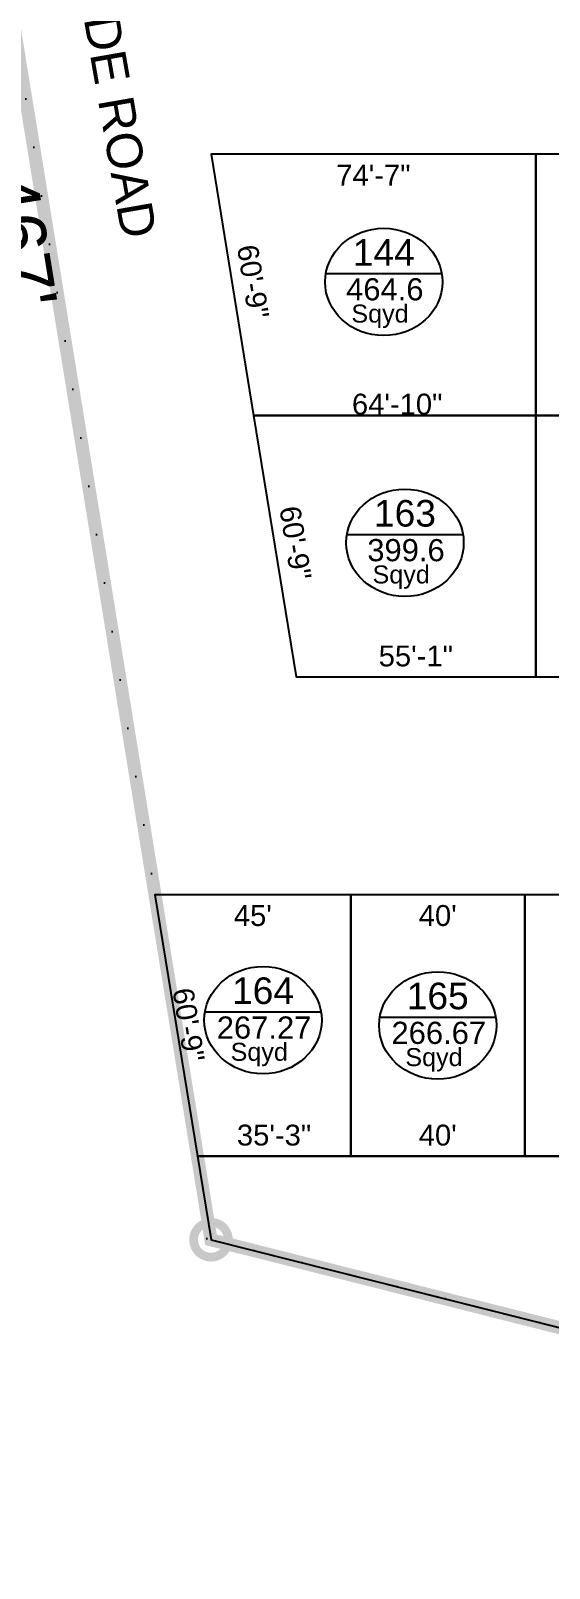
# Model space of a CAD drawing. Header units: inches. Extents: x 58735 to 82582, y -17057 to 2765.
# Drawn here: x 62716 to 64146, y -7911 to -3675 of the extents above; entities that cross this region are included whole.
import ezdxf
from ezdxf.enums import TextEntityAlignment as Align

# ---------------------------------------------------------------- set-up
doc = ezdxf.new("R2010")
doc.units = ezdxf.units.IN
doc.header["$LTSCALE"] = 15
doc.header["$PDMODE"] = 35
doc.linetypes.add('ACAD_ISO07W100', pattern=[9, 0, -9])
doc.linetypes.add('DASHDOT', pattern=[1, 0.5, -0.25, 0, -0.25])
for name, color, linetype in [('A-Area-Iden', 7, 'Continuous'), ('DIM-PLOT', 7, 'DASHDOT'), ('DIM-SITE', 62, 'DASHDOT'), ('PLOT AREA', 7, 'Continuous'), ('PlotNO.S', 181, 'Continuous'), ('Plots', 144, 'Continuous'), ('plots no outer line', 7, 'Continuous'), ('SocialInfra', 231, 'Continuous')]:
    doc.layers.add(name, color=color, linetype=linetype)
doc.layers.add('Plotouterline', color=50, linetype='Continuous', plot=False)
doc.styles.add('Arial', font='arial.ttf')
doc.dimstyles.new('DIM FOR SITE', dxfattribs={"dimscale": 96, "dimtxt": 0.1, "dimasz": 0.3125, "dimexe": 0.1875, "dimexo": 0.1875, "dimgap": 0.03125, "dimtad": 1, "dimdec": 1, "dimzin": 0, "dimdsep": 46, "dimlunit": 4, "dimtxsty": 'Arial', "dimblk": 'DOTSMALL', "dimcen": 0, "dimdle": 0.125, "dimclrd": 181, "dimclre": 40, "dimclrt": 256, "dimadec": 0, "dimazin": 0, "dimtfac": 1, "dimtdec": 1, "dimtmove": 1, "dimatfit": 3, "dimfxl": 1, "dimfrac": 1, "dimtolj": 1, "dimtzin": 0, "dimarcsym": 0})
doc.dimstyles.new('dim plot 1', dxfattribs={"dimscale": 6, "dimtxt": 9.59375, "dimasz": 10, "dimexe": 9.59375, "dimexo": 9, "dimgap": 0, "dimtad": 0, "dimdec": 1, "dimzin": 12, "dimdsep": 46, "dimlunit": 4, "dimtxsty": 'Arial', "dimblk": 'ARCHTICK', "dimcen": 0.09375, "dimdle": 1.230316, "dimse1": 1, "dimse2": 1, "dimsd1": 1, "dimsd2": 1, "dimclrd": 181, "dimclre": 40, "dimazin": 0, "dimtfac": 1, "dimtdec": 1, "dimtix": 1, "dimtmove": 2, "dimatfit": 2, "dimfxl": 1, "dimtolj": 1, "dimtzin": 0, "dimarcsym": 0})

# ---------------------------------------------------------------- blocks, each defined once
blk = doc.blocks.new('*D19')
at = {"layer": 'DefPoints', "color": 0, "transparency": 16777216}
for p in [(63227, -6950.1), (63212.9, -7006), (65994, -7706.6)]:
    blk.add_point(p, dxfattribs=at)
at = {"layer": 'DIM-PLOT', "color": 0, "transparency": 16777216, "insert": (64617.6, -7300.5), "char_height": 57.56, "attachment_point": 5, "rotation": 345.8593, "style": 'Arial'}
blk.add_mtext("\\A1;239'", dxfattribs=at)
blk = doc.blocks.new('_ArchTick')
at = {"color": 0, "linetype": 'ByBlock', "const_width": 0.15}
blk.add_lwpolyline([(-0.5, -0.5), (0.5, 0.5)], dxfattribs=at)
blk = doc.blocks.new('*D180')
at = {"layer": 'DefPoints', "color": 0, "transparency": 16777216}
for p in [(64108.1, -4015.5), (64588.1, -4015.5), (64588.1, -4073.1)]:
    blk.add_point(p, dxfattribs=at)
at = {"layer": 'DIM-PLOT', "color": 0, "transparency": 16777216, "insert": (64348.1, -4073.1), "char_height": 57.56, "attachment_point": 5, "style": 'Arial'}
blk.add_mtext("\\A1;40'", dxfattribs=at)
blk = doc.blocks.new('*D199')
at = {"layer": 'DefPoints', "color": 0, "transparency": 16777216}
for p in [(64108.1, -5398), (64108.1, -5455.5), (64588.1, -5455.5)]:
    blk.add_point(p, dxfattribs=at)
at = {"layer": 'DIM-PLOT', "color": 0, "transparency": 16777216, "insert": (64348.1, -5398), "char_height": 57.56, "attachment_point": 5, "style": 'Arial'}
blk.add_mtext("\\A1;40'", dxfattribs=at)
blk = doc.blocks.new('*D200')
at = {"layer": 'DefPoints', "color": 0, "transparency": 16777216}
for p in [(63447.3, -5398), (63447.3, -5455.5), (64108.1, -5455.5)]:
    blk.add_point(p, dxfattribs=at)
at = {"layer": 'DIM-PLOT', "color": 0, "transparency": 16777216, "insert": (63777.7, -5398), "char_height": 57.56, "attachment_point": 5, "style": 'Arial'}
blk.add_mtext('\\A1;55\'-1"', dxfattribs=at)
blk = doc.blocks.new('*D201')
at = {"layer": 'DefPoints', "color": 0, "transparency": 16777216}
for p in [(63330.3, -4735.5), (63387.1, -4726.3), (63447.3, -5455.5)]:
    blk.add_point(p, dxfattribs=at)
at = {"layer": 'DIM-PLOT', "color": 0, "transparency": 16777216, "insert": (63445.6, -5086.3), "char_height": 57.56, "attachment_point": 5, "rotation": 279.2292, "style": 'Arial'}
blk.add_mtext('\\A1;60\'-9"', dxfattribs=at)
blk = doc.blocks.new('*D202')
at = {"layer": 'DefPoints', "color": 0, "transparency": 16777216}
for p in [(63213.3, -4015.5), (63270.2, -4006.3), (63330.3, -4735.5)]:
    blk.add_point(p, dxfattribs=at)
at = {"layer": 'DIM-PLOT', "color": 0, "transparency": 16777216, "insert": (63328.7, -4366.3), "char_height": 57.56, "attachment_point": 5, "rotation": 279.2292, "style": 'Arial'}
blk.add_mtext('\\A1;60\'-9"', dxfattribs=at)
blk = doc.blocks.new('*D203')
at = {"layer": 'DefPoints', "color": 0, "transparency": 16777216}
for p in [(63213.3, -4015.5), (64108.1, -4015.5), (64108.1, -4073.1)]:
    blk.add_point(p, dxfattribs=at)
at = {"layer": 'DIM-PLOT', "color": 0, "transparency": 16777216, "insert": (63660.7, -4073.1), "char_height": 57.56, "attachment_point": 5, "style": 'Arial'}
blk.add_mtext('\\A1;74\'-7"', dxfattribs=at)
blk = doc.blocks.new('*D222')
at = {"layer": 'DefPoints', "color": 0, "transparency": 16777216}
for p in [(64078.1, -6055.5), (64558.1, -6055.5), (64558.1, -6113.1)]:
    blk.add_point(p, dxfattribs=at)
at = {"layer": 'DIM-PLOT', "color": 0, "transparency": 16777216, "insert": (64318.1, -6113.1), "char_height": 57.56, "attachment_point": 5, "style": 'Arial'}
blk.add_mtext("\\A1;40'", dxfattribs=at)
blk = doc.blocks.new('*D234')
at = {"layer": 'DefPoints', "color": 0, "transparency": 16777216}
for p in [(64078.1, -6718), (64078.1, -6775.5), (64558.1, -6775.5)]:
    blk.add_point(p, dxfattribs=at)
at = {"layer": 'DIM-PLOT', "color": 0, "transparency": 16777216, "insert": (64318.1, -6718), "char_height": 57.56, "attachment_point": 5, "style": 'Arial'}
blk.add_mtext("\\A1;40'", dxfattribs=at)
blk = doc.blocks.new('*D235')
at = {"layer": 'DefPoints', "color": 0, "transparency": 16777216}
for p in [(63598.1, -6718), (63598.1, -6775.5), (64078.1, -6775.5)]:
    blk.add_point(p, dxfattribs=at)
at = {"layer": 'DIM-PLOT', "color": 0, "transparency": 16777216, "insert": (63838.1, -6718), "char_height": 57.56, "attachment_point": 5, "style": 'Arial'}
blk.add_mtext("\\A1;40'", dxfattribs=at)
blk = doc.blocks.new('*D236')
at = {"layer": 'DefPoints', "color": 0, "transparency": 16777216}
for p in [(63175.5, -6718), (63175.5, -6775.5), (63598.1, -6775.5)]:
    blk.add_point(p, dxfattribs=at)
at = {"layer": 'DIM-PLOT', "color": 0, "transparency": 16777216, "insert": (63386.8, -6718), "char_height": 57.56, "attachment_point": 5, "style": 'Arial'}
blk.add_mtext('\\A1;35\'-3"', dxfattribs=at)
blk = doc.blocks.new('*D237')
at = {"layer": 'DefPoints', "color": 0, "transparency": 16777216}
for p in [(63058.5, -6055.5), (63115.3, -6046.3), (63175.5, -6775.5)]:
    blk.add_point(p, dxfattribs=at)
at = {"layer": 'DIM-PLOT', "color": 0, "transparency": 16777216, "insert": (63151, -6413.7), "char_height": 57.56, "attachment_point": 5, "rotation": 279.2292, "style": 'Arial'}
blk.add_mtext('\\A1;60\'-9"', dxfattribs=at)
blk = doc.blocks.new('*D238')
at = {"layer": 'DefPoints', "color": 0, "transparency": 16777216}
for p in [(63058.5, -6055.5), (63598.1, -6055.5), (63598.1, -6113.1)]:
    blk.add_point(p, dxfattribs=at)
at = {"layer": 'DIM-PLOT', "color": 0, "transparency": 16777216, "insert": (63328.3, -6113.1), "char_height": 57.56, "attachment_point": 5, "style": 'Arial'}
blk.add_mtext("\\A1;45'", dxfattribs=at)
blk = doc.blocks.new('*D239')
at = {"layer": 'DefPoints', "color": 0, "transparency": 16777216}
for p in [(63598.1, -6055.5), (64078.1, -6055.5), (64078.1, -6113.1)]:
    blk.add_point(p, dxfattribs=at)
at = {"layer": 'DIM-PLOT', "color": 0, "transparency": 16777216, "insert": (63838.1, -6113.1), "char_height": 57.56, "attachment_point": 5, "style": 'Arial'}
blk.add_mtext("\\A1;40'", dxfattribs=at)
blk = doc.blocks.new('_DotSmall')
at = {"color": 0, "linetype": 'ByBlock', "const_width": 0.5}
blk.add_lwpolyline([(-0.0625, 0, 1), (0.0625, 0, 1)], format="xyb", close=True, dxfattribs=at)
blk = doc.blocks.new('*D375')
at = {"layer": 'DefPoints', "color": 0, "transparency": 16777216}
for p in [(62314.2, -1474.5), (63212.9, -7006), (63213, -7005.9)]:
    blk.add_point(p, dxfattribs=at)
at = {"layer": 'DIM-SITE', "color": 181, "linetype": 'ACAD_ISO07W100', "lineweight": -2, "transparency": 16777216}
blk.add_line((62312.3, -1462.6), (63215, -7017.8), dxfattribs=at)
at = {"layer": 'DIM-SITE', "color": 40, "lineweight": -2, "transparency": 16777216}
for p, q in [((62331.9, -1471.6), (62332, -1471.6)), ((63230.7, -7003.1), (63230.8, -7003.1))]:
    blk.add_line(p, q, dxfattribs=at)
at = {"layer": 'DIM-SITE', "color": 181, "lineweight": -2, "transparency": 16777216, "xscale": 192, "yscale": 192, "zscale": 192}
for p, rotation in [((62314.3, -1474.5), 99.22918463586652), ((63213, -7005.9), 279.2291846358665)]:
    blk.add_blockref('_DotSmall', p, dxfattribs=dict(at, rotation=rotation))
at = {"layer": 'DIM-SITE', "transparency": 16777216, "char_height": 144, "attachment_point": 5, "rotation": 279.2292, "style": 'Arial'}
for s, insert in [("\\A1;467'", (62688.1, -4252.5)), ('\\A1;', (62837.7, -4228.2))]:
    blk.add_mtext(s, dxfattribs=dict(at, insert=insert))
blk = doc.blocks.new('*D376')
at = {"layer": 'DefPoints', "color": 0, "transparency": 16777216}
for p in [(63212.9, -7006), (65994, -7706.6), (65994.1, -7706.5)]:
    blk.add_point(p, dxfattribs=at)
at = {"layer": 'DIM-SITE', "color": 40, "lineweight": -2, "transparency": 16777216}
for p, q in [((63217.3, -6988.5), (63217.4, -6988.4)), ((65998.4, -7689.2), (65998.5, -7689.1))]:
    blk.add_line(p, q, dxfattribs=at)
at = {"layer": 'DIM-SITE', "color": 181, "linetype": 'ACAD_ISO07W100', "lineweight": -2, "transparency": 16777216}
blk.add_line((63201.3, -7002.9), (66005.7, -7709.5), dxfattribs=at)
at = {"layer": 'DIM-SITE', "color": 181, "lineweight": -2, "transparency": 16777216, "xscale": 192, "yscale": 192, "zscale": 192}
for p, rotation in [((63213, -7005.9), 165.8592988056602), ((65994.1, -7706.5), 345.8592988056602)]:
    blk.add_blockref('_DotSmall', p, dxfattribs=dict(at, rotation=rotation))
at = {"layer": 'DIM-SITE', "transparency": 16777216, "char_height": 144, "attachment_point": 5, "rotation": 345.8593, "style": 'Arial'}
for s, insert in [('\\A1;', (64621.8, -7283.5)), ("\\A1;239'", (64584.8, -7430.4))]:
    blk.add_mtext(s, dxfattribs=dict(at, insert=insert))
blk = doc.blocks.new('Road horizontal')
at = {"insert": (-2.283, 0.569), "char_height": 1.0152, "attachment_point": 1, "style": 'Arial'}
blk.add_mtext_dynamic_manual_height_columns('WIDE ROAD', width=9.49614, gutter_width=2829.977, heights=[1.292], dxfattribs=at)
at = {"color": 0, "linetype": 'ByBlock', "lineweight": -2, "style": 'Arial'}
blk.add_attdef('SPACESTYLES:WIDTH', text='', height=1.015, dxfattribs=at).set_placement((-2.878, 0.04), align=Align.MIDDLE_RIGHT)
at = {"layer": 'PlotNO.S', "color": 0, "style": 'Arial'}
blk.add_attdef('COLUMNNOS:NUMBER', text='', height=0.00136, dxfattribs=at).set_placement((-2.878, 0.041), align=Align.MIDDLE_LEFT)
blk = doc.blocks.new('*D363')
at = {"layer": 'DefPoints', "color": 0, "transparency": 16777216}
for p in [(63330.3, -4735.5), (64108.1, -4704.2), (64108.1, -4735.5)]:
    blk.add_point(p, dxfattribs=at)
at = {"layer": 'DIM-PLOT', "color": 0, "transparency": 16777216, "insert": (63726.3, -4704.2), "char_height": 57.562, "attachment_point": 5, "style": 'Arial'}
blk.add_mtext('\\A1;64\'-10"', dxfattribs=at)
blk = doc.blocks.new('plot area-No')
at = {"layer": 'plots no outer line'}
blk.add_line((-2.22, 0.321), (2.22, 0.321), dxfattribs=at)
blk.add_ellipse((0, 0), major_axis=(-2.248, 0), ratio=0.913387, dxfattribs=at)
at = {"layer": 'PLOT AREA', "style": 'Arial', "flags": 4}
for tag, height, p in [('SPACESTYLES:PLOTAREA', 0.848, (0.04, -0.283, -0.565)), ('COLUMNNOS:SQYD-SQM', 0.689, (-0.279, -1.211, -0.459))]:
    blk.add_attdef(tag, text='', height=height, dxfattribs=at).set_placement(p, align=Align.MIDDLE_CENTER)
at = {"layer": 'PlotNO.S', "color": 0, "style": 'Arial'}
blk.add_attdef('COLUMNNOS:NUMBER', text='', height=1.018, dxfattribs=at).set_placement((0, 1.128), align=Align.MIDDLE)

msp = doc.modelspace()

# ---------------------------------------------------------------- linework, layer by layer
at = {"color": 54, "ltscale": 4, "const_width": 36}
msp.add_lwpolyline([(70862.01, 1528.22), (67450.8, 1771), (65990.64, 1555.33), (64968.45, 345.29), (65501.3, -409.6), (62314.16, -1474.51), (63212.95, -7005.96), (65994.04, -7706.62), (69628.11, -8233.11), (69628.11, -13297.11), (72119.33, -12917.4), (73897.7, -13419.91), (74453.86, -6927.68), (73874.92, -5648.6), (76386.75, -3818.21), (76148.14, -2413.81), (78916.27, -1854.27), (78042.41, -223.34), (75879.56, 1756.97), (75158.63, 1995.91)], close=True, dxfattribs=at)
at = {"layer": 'Plotouterline'}
msp.add_lwpolyline([(66988.11, -4015.54), (66508.11, -4015.54), (66028.11, -4015.54), (65548.11, -4015.54), (65068.11, -4015.54), (64588.11, -4015.54), (64108.11, -4015.54), (64108.11, -4015.54), (63213.34, -4015.54), (63330.33, -4735.54), (63447.32, -5455.54), (64108.11, -5455.54), (64588.11, -5455.54), (65068.11, -5455.54), (65548.11, -5455.54), (66028.11, -5455.54), (66508.11, -5455.54), (66988.11, -5455.54)], dxfattribs=at)
msp.add_lwpolyline([(64078.11, -6055.54), (63598.11, -6055.54), (63058.52, -6055.54), (63175.51, -6775.54), (63598.11, -6775.54), (64078.11, -6775.54), (64558.11, -6775.54), (65038.11, -6775.54), (65518.11, -6775.54), (65998.11, -6775.54), (66478.11, -6775.54), (66958.11, -6775.54), (66958.11, -6055.54), (66478.11, -6055.54), (65998.11, -6055.54), (65518.11, -6055.54), (65038.11, -6055.54), (64558.11, -6055.54), (64078.11, -6055.54)], close=True, dxfattribs=at)
at = {"layer": 'Plots', "color": 144, "linetype": 'Continuous', "lineweight": -3}
for p, q in [((64108.11, -4015.54), (63213.34, -4015.54)), ((63213.34, -4015.54), (63330.33, -4735.54)), ((64588.11, -4015.54), (64108.11, -4015.54)), ((64108.11, -4015.54), (64108.11, -4735.54)), ((64108.11, -4735.54), (64108.11, -4015.54)), ((64108.11, -4735.54), (63330.33, -4735.54)), ((63330.33, -4735.54), (63447.32, -5455.54)), ((63330.33, -4735.54), (64108.11, -4735.54)), ((64588.11, -4735.54), (64108.11, -4735.54)), ((64108.11, -4735.54), (64108.11, -5455.54)), ((64108.11, -4735.54), (64588.11, -4735.54)), ((64108.11, -5455.54), (64108.11, -4735.54)), ((63447.32, -5455.54), (64108.11, -5455.54)), ((64108.11, -5455.54), (64588.11, -5455.54)), ((63598.11, -6055.54), (63058.52, -6055.54)), ((63058.52, -6055.54), (63175.51, -6775.54)), ((63598.11, -6775.54), (63598.11, -6055.54)), ((63598.11, -6055.54), (63598.11, -6775.54)), ((64078.11, -6055.54), (63598.11, -6055.54)), ((64078.11, -6775.54), (64078.11, -6055.54)), ((64078.11, -6055.54), (64078.11, -6775.54)), ((64558.11, -6055.54), (64078.11, -6055.54)), ((63175.51, -6775.54), (63598.11, -6775.54)), ((63598.11, -6775.54), (64078.11, -6775.54)), ((64078.11, -6775.54), (64558.11, -6775.54))]:
    msp.add_line(p, q, dxfattribs=at)
at = {"layer": 'Plots'}
for points in [[(64108.11, -4015.54), (63213.34, -4015.54), (63330.33, -4735.54), (64108.11, -4735.54)], [(64588.11, -4015.54), (64108.11, -4015.54), (64108.11, -4735.54), (64588.11, -4735.54)], [(64108.11, -4735.54), (63330.33, -4735.54), (63447.32, -5455.54), (64108.11, -5455.54)], [(64588.11, -4735.54), (64108.11, -4735.54), (64108.11, -5455.54), (64588.11, -5455.54)], [(63598.11, -6055.54), (63058.52, -6055.54), (63175.51, -6775.54), (63598.11, -6775.54)], [(64078.11, -6055.54), (63598.11, -6055.54), (63598.11, -6775.54), (64078.11, -6775.54)], [(64558.11, -6055.54), (64078.11, -6055.54), (64078.11, -6775.54), (64558.11, -6775.54)]]:
    msp.add_lwpolyline(points, close=True, dxfattribs=at)
at = {"layer": 'SocialInfra', "color": 231, "linetype": 'Continuous', "lineweight": -3}
for p, q in [((63175.51, -6775.54), (66958.11, -6775.54)), ((63175.51, -6775.54), (63212.95, -7005.96)), ((63212.95, -7005.96), (65994.04, -7706.62))]:
    msp.add_line(p, q, dxfattribs=at)
at = {"layer": 'SocialInfra'}
msp.add_lwpolyline([(66958.11, -6775.54), (66478.11, -6775.54), (65998.11, -6775.54), (65518.11, -6775.54), (65038.11, -6775.54), (64558.11, -6775.54), (64078.11, -6775.54), (63598.11, -6775.54), (63175.51, -6775.54), (63212.95, -7005.96), (65994.04, -7706.62), (66958.11, -7846.29)], close=True, dxfattribs=at)

# ---------------------------------------------------------------- block references
at = {"layer": 'A-Area-Iden', "color": 7, "linetype": 'Continuous', "lineweight": -3, "xscale": 95.99999999999999, "yscale": 95.99999999999999, "zscale": 95.99999999999999, "rotation": 279.9034501275804}
msp.add_blockref('Road horizontal', (62913.18, -3686.54), dxfattribs=at).add_auto_attribs({'SPACESTYLES:WIDTH': "40'", 'COLUMNNOS:NUMBER': '233'})
at = {"layer": 'A-Area-Iden', "color": 7, "linetype": 'Continuous', "lineweight": -3}
ref = msp.add_blockref('plot area-No', (63689.29, -4367.14), dxfattribs=dict(at, xscale=72, yscale=72, zscale=72))
ref.add_attrib('COLUMNNOS:SQYD-SQM', ' Sqyd', dxfattribs={"layer": 'PLOT AREA', "height": 49.59, "style": 'Arial'}).set_placement((63669.22, -4454.36, -33.06), align=Align.MIDDLE_CENTER)
ref.add_attrib('SPACESTYLES:PLOTAREA', '464.6', dxfattribs={"layer": 'PLOT AREA', "height": 61.053, "style": 'Arial'}).set_placement((63692.16, -4387.48, -40.7), align=Align.MIDDLE_CENTER)
ref.add_attrib('COLUMNNOS:NUMBER', '144', dxfattribs={"layer": 'PlotNO.S', "color": 0, "height": 73.263, "style": 'Arial'}).set_placement((63689.29, -4285.89), align=Align.MIDDLE)
ref = msp.add_blockref('plot area-No', (63747.67, -5085.78), dxfattribs=dict(at, xscale=72, yscale=72, zscale=72))
ref.add_attrib('COLUMNNOS:SQYD-SQM', ' Sqyd', dxfattribs={"layer": 'PLOT AREA', "height": 49.59, "style": 'Arial'}).set_placement((63727.6, -5173, -33.06), align=Align.MIDDLE_CENTER)
ref.add_attrib('SPACESTYLES:PLOTAREA', '399.6', dxfattribs={"layer": 'PLOT AREA', "height": 61.053, "style": 'Arial'}).set_placement((63750.54, -5106.12, -40.7), align=Align.MIDDLE_CENTER)
ref.add_attrib('COLUMNNOS:NUMBER', '163', dxfattribs={"layer": 'PlotNO.S', "color": 0, "height": 73.263, "style": 'Arial'}).set_placement((63747.67, -5004.53), align=Align.MIDDLE)
ref = msp.add_blockref('plot area-No', (63356.37, -6400.95), dxfattribs=dict(at, xscale=72, yscale=72, zscale=72))
ref.add_attrib('COLUMNNOS:SQYD-SQM', ' Sqyd', dxfattribs={"layer": 'PLOT AREA', "height": 49.59, "style": 'Arial'}).set_placement((63336.3, -6488.16, -33.06), align=Align.MIDDLE_CENTER)
ref.add_attrib('SPACESTYLES:PLOTAREA', '267.27', dxfattribs={"layer": 'PLOT AREA', "height": 61.053, "style": 'Arial'}).set_placement((63359.25, -6421.29, -40.7), align=Align.MIDDLE_CENTER)
ref.add_attrib('COLUMNNOS:NUMBER', '164', dxfattribs={"layer": 'PlotNO.S', "color": 0, "height": 73.263, "style": 'Arial'}).set_placement((63356.37, -6319.7), align=Align.MIDDLE)
ref = msp.add_blockref('plot area-No', (63838.11, -6415.54), dxfattribs=dict(at, xscale=72, yscale=72, zscale=72))
ref.add_attrib('COLUMNNOS:SQYD-SQM', ' Sqyd', dxfattribs={"layer": 'PLOT AREA', "height": 49.59, "style": 'Arial'}).set_placement((63818.03, -6502.76, -33.06), align=Align.MIDDLE_CENTER)
ref.add_attrib('SPACESTYLES:PLOTAREA', '266.67', dxfattribs={"layer": 'PLOT AREA', "height": 61.053, "style": 'Arial'}).set_placement((63840.98, -6435.88, -40.7), align=Align.MIDDLE_CENTER)
ref.add_attrib('COLUMNNOS:NUMBER', '165', dxfattribs={"layer": 'PlotNO.S', "color": 0, "height": 73.263, "style": 'Arial'}).set_placement((63838.11, -6334.29), align=Align.MIDDLE)

# ---------------------------------------------------------------- dimensions: what is measured, and where the dimension line sits
at = {"layer": 'DIM-PLOT'}
for p1, p2, picture, middle in [((63330.33, -4735.54), (63213.34, -4015.54), '*D202', (63328.65, -4366.3)), ((63213.34, -4015.54), (64108.11, -4015.54), '*D203', (63660.72, -4073.1)), ((64108.11, -4015.54), (64588.11, -4015.54), '*D180', (64348.11, -4073.1)), ((63447.32, -5455.54), (63330.33, -4735.54), '*D201', (63445.64, -5086.3)), ((64108.11, -5455.54), (63447.32, -5455.54), '*D200', (63777.71, -5397.97)), ((64588.11, -5455.54), (64108.11, -5455.54), '*D199', (64348.11, -5397.97)), ((63058.52, -6055.54), (63598.11, -6055.54), '*D238', (63328.31, -6113.1)), ((63598.11, -6055.54), (64078.11, -6055.54), '*D239', (63838.11, -6113.1)), ((64078.11, -6055.54), (64558.11, -6055.54), '*D222', (64318.11, -6113.1)), ((63598.11, -6775.54), (63175.51, -6775.54), '*D236', (63386.81, -6717.97)), ((64078.11, -6775.54), (63598.11, -6775.54), '*D235', (63838.11, -6717.97)), ((64558.11, -6775.54), (64078.11, -6775.54), '*D234', (64318.11, -6717.97)), ((65994.04, -7706.62), (63212.95, -7005.96), '*D19', (64617.56, -7300.47))]:
    dim = msp.add_aligned_dim(p1=p1, p2=p2, distance=-57.56, dimstyle='dim plot 1', override={"dimdec": 0}, dxfattribs=at)
    dim.commit()
    dim.dimension.update_dxf_attribs({"geometry": picture, "text_midpoint": middle})
for base, p1, p2, angle, override, picture, middle in [((64108.11, -4704.22), (63330.33, -4735.54), (64108.11, -4735.54), 0, {"dimdec": 0, "dimtmove": 0}, '*D363', (63726.31, -4704.22)), ((63115.33, -6046.3), (63175.51, -6775.54), (63058.52, -6055.54), 99.22918, {"dimdec": 0}, '*D237', (63151, -6413.67))]:
    dim = msp.add_linear_dim(base=base, p1=p1, p2=p2, angle=angle, dimstyle='dim plot 1', override=override, dxfattribs=at)
    dim.commit()
    dim.dimension.update_dxf_attribs({"geometry": picture, "text_midpoint": middle, "dimtype": 129})
at = {"layer": 'DIM-SITE'}
for p1, p2, picture, middle in [((62314.16, -1474.51), (63212.95, -7005.96), '*D375', (62763.65, -4240.22)), ((63212.95, -7005.96), (65994.04, -7706.62), '*D376', (64603.52, -7356.2))]:
    dim = msp.add_aligned_dim(p1=p1, p2=p2, distance=0.1, text='\\X<>', dimstyle='DIM FOR SITE', override={"dimtxt": 1.5, "dimasz": 2, "dimdec": 0}, dxfattribs=at)
    dim.commit()
    dim.dimension.update_dxf_attribs({"geometry": picture, "text_midpoint": middle})

doc.saveas('drawing.dxf')
